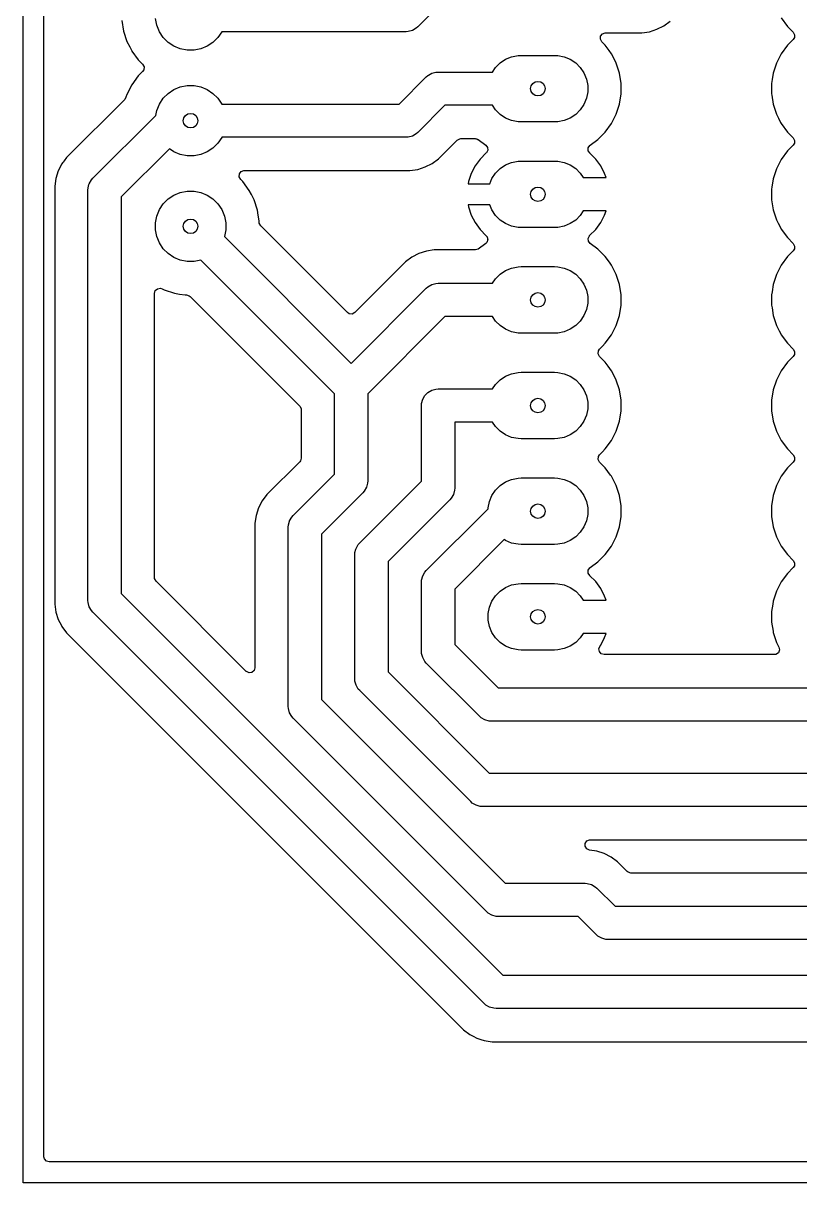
# Model space of a CAD drawing. Extents: x 162.5 to 226, y -124.5 to -51.5.
# Drawn here: x 162.5 to 181.18, y -124.5 to -96.62 of the extents above; entities that cross this region are included whole.
import ezdxf

# ---------------------------------------------------------------- set-up
doc = ezdxf.new("R2010")
doc.units = 0
doc.layers.add('BLACK', color=7, linetype='CONTINUOUS')

msp = doc.modelspace()

# ---------------------------------------------------------------- linework, layer by layer
at = {"layer": 'BLACK', "linetype": 'CONTINUOUS'}
for p, q in [((162.5, -124.5), (162.5, -51.5)), ((163.0005, -123.8755), (163.0005, -52.1245)), ((172.643986, -96.05), (171.991243, -96.702743)), ((164.8745, -96.549902), (164.91514, -96.806493)), ((165.711601, -96.666742), (165.679093, -96.503315)), ((165.775367, -96.820687), (165.711601, -96.666742)), ((171.951905, -96.737341), (171.861473, -96.789552)), ((171.952717, -96.736528), (171.951905, -96.737341)), ((171.991243, -96.702743), (171.952717, -96.736528)), ((177.742532, -96.762547), (177.910899, -96.67676)), ((177.910899, -96.67676), (178.063774, -96.56569)), ((180.731132, -96.488848), (180.879201, -96.692649)), ((180.879201, -96.692649), (180.879205, -96.692654)), ((180.879205, -96.692654), (181.01887, -96.832319)), ((164.91514, -96.806493), (164.995422, -97.053576)), ((165.867941, -96.959234), (165.775367, -96.820687)), ((165.985766, -97.077059), (165.867941, -96.959234)), ((167.182059, -96.959234), (167.064234, -97.077059)), ((167.274633, -96.820687), (167.182059, -96.959234)), ((167.274918, -96.82), (167.274633, -96.820687)), ((171.7084, -96.82), (167.274918, -96.82)), ((171.76061, -96.816578), (171.7084, -96.82)), ((171.861473, -96.789552), (171.76061, -96.816578)), ((176.382145, -97.000858), (176.387129, -96.931166)), ((176.41563, -97.062181), (176.382145, -97.000858)), ((176.387129, -96.931166), (176.429001, -96.875233)), ((176.429001, -96.875233), (176.494465, -96.850816)), ((176.494465, -96.850816), (176.503311, -96.8505)), ((176.503311, -96.8505), (177.376186, -96.8505)), ((177.376186, -96.8505), (177.562818, -96.82094)), ((177.562818, -96.82094), (177.742532, -96.762547)), ((181.01887, -97.007681), (180.879205, -97.147345)), ((181.01887, -96.832319), (181.052355, -96.893642)), ((181.047371, -96.963334), (181.01887, -97.007681)), ((181.052355, -96.893642), (181.047371, -96.963334)), ((164.995422, -97.053576), (165.063824, -97.18782)), ((165.063824, -97.18782), (165.113007, -97.284347)), ((165.113007, -97.284347), (165.113368, -97.285054)), ((165.113368, -97.285054), (165.266066, -97.495225)), ((166.124313, -97.169633), (165.985766, -97.077059)), ((166.278258, -97.233399), (166.124313, -97.169633)), ((166.441685, -97.265907), (166.278258, -97.233399)), ((166.608315, -97.265907), (166.441685, -97.265907)), ((166.771742, -97.233399), (166.608315, -97.265907)), ((166.925687, -97.169633), (166.771742, -97.233399)), ((167.064234, -97.077059), (166.925687, -97.169633)), ((176.500794, -97.147345), (176.41563, -97.062181)), ((176.500798, -97.14735), (176.500794, -97.147345)), ((176.590769, -97.271185), (176.500798, -97.14735)), ((176.64887, -97.351155), (176.590769, -97.271185)), ((180.879201, -97.14735), (180.731132, -97.351151)), ((180.879205, -97.147345), (180.879201, -97.14735)), ((165.266066, -97.495225), (165.266071, -97.495231)), ((165.266071, -97.495231), (165.373159, -97.602319)), ((173.861592, -97.682485), (173.972485, -97.571592)), ((173.972485, -97.571592), (174.102883, -97.484463)), ((174.102883, -97.484463), (174.247772, -97.424448)), ((174.247772, -97.424448), (174.401586, -97.393852)), ((174.401586, -97.393852), (174.48, -97.39)), ((174.48, -97.39), (175.28, -97.39)), ((175.28, -97.39), (175.358414, -97.393852)), ((175.358414, -97.393852), (175.512228, -97.424448)), ((175.512228, -97.424448), (175.657117, -97.484463)), ((175.657117, -97.484463), (175.787515, -97.571592)), ((175.787515, -97.571592), (175.898408, -97.682485)), ((176.693583, -97.43891), (176.64887, -97.351155)), ((176.763239, -97.575616), (176.693583, -97.43891)), ((176.763239, -97.575618), (176.763239, -97.575616)), ((176.763241, -97.575621), (176.763239, -97.575618)), ((176.84109, -97.815215), (176.763241, -97.575621)), ((180.61676, -97.575616), (180.53891, -97.815214)), ((180.731132, -97.351151), (180.61676, -97.575616)), ((165.373159, -97.777681), (165.266071, -97.884768)), ((165.373159, -97.602319), (165.406644, -97.663642)), ((165.40166, -97.733334), (165.373159, -97.777681)), ((165.406644, -97.663642), (165.40166, -97.733334)), ((172.195457, -97.907158), (172.234795, -97.872659)), ((172.234795, -97.872659), (172.250572, -97.86355)), ((172.250572, -97.86355), (172.325227, -97.820448)), ((172.325227, -97.820448), (172.42609, -97.793422)), ((172.42609, -97.793422), (172.4783, -97.79)), ((172.4783, -97.79), (173.789753, -97.79)), ((173.789753, -97.79), (173.861592, -97.682485)), ((175.898408, -97.682485), (175.985537, -97.812883)), ((175.985537, -97.812883), (176.045552, -97.957772)), ((176.8805, -98.064038), (176.84109, -97.815215)), ((180.53891, -97.815214), (180.513814, -97.973666)), ((165.113366, -98.094949), (164.995421, -98.326428)), ((165.113368, -98.094945), (165.113366, -98.094949)), ((165.266066, -97.884774), (165.113368, -98.094945)), ((165.266071, -97.884768), (165.266066, -97.884774)), ((166.124313, -98.210367), (166.278258, -98.146601)), ((166.278258, -98.146601), (166.441685, -98.114093)), ((166.441685, -98.114093), (166.608315, -98.114093)), ((166.608315, -98.114093), (166.771742, -98.146601)), ((166.771742, -98.146601), (166.925687, -98.210367)), ((171.542614, -98.56), (172.195457, -97.907158)), ((176.045552, -97.957772), (176.076148, -98.111586)), ((176.076148, -98.111586), (176.076148, -98.268414)), ((176.8805, -98.315962), (176.8805, -98.064038)), ((180.513814, -97.973666), (180.4995, -98.064038)), ((180.4995, -98.064038), (180.4995, -98.315962)), ((164.972329, -98.397493), (164.94208, -98.446854)), ((164.995419, -98.326433), (164.972329, -98.397493)), ((164.99542, -98.32643), (164.995419, -98.326433)), ((164.995421, -98.326428), (164.99542, -98.32643)), ((165.775367, -98.559313), (165.867941, -98.420766)), ((165.867941, -98.420766), (165.985766, -98.302941)), ((165.985766, -98.302941), (166.124313, -98.210367)), ((166.925687, -98.210367), (167.064234, -98.302941)), ((167.064234, -98.302941), (167.182059, -98.420766)), ((167.182059, -98.420766), (167.274633, -98.559313)), ((176.045552, -98.422228), (175.985537, -98.567117)), ((176.076148, -98.268414), (176.045552, -98.422228)), ((176.84109, -98.564785), (176.8805, -98.315962)), ((180.4995, -98.315962), (180.504205, -98.345669)), ((180.504205, -98.345669), (180.53891, -98.564785)), ((164.94208, -98.446854), (163.542112, -99.846823)), ((165.711601, -98.713258), (165.775367, -98.559313)), ((167.274633, -98.559313), (167.274918, -98.56)), ((167.274918, -98.56), (171.542614, -98.56)), ((172.643985, -98.59), (171.991143, -99.242843)), ((173.789753, -98.59), (172.643985, -98.59)), ((173.861592, -98.697515), (173.789753, -98.59)), ((173.972485, -98.808408), (173.861592, -98.697515)), ((175.898408, -98.697515), (175.787515, -98.808408)), ((175.985537, -98.567117), (175.898408, -98.697515)), ((176.763241, -98.804379), (176.84109, -98.564785)), ((180.53891, -98.564785), (180.61676, -98.804383)), ((164.174957, -100.346057), (165.687725, -98.833288)), ((165.687725, -98.833288), (165.711601, -98.713258)), ((174.102883, -98.895537), (173.972485, -98.808408)), ((174.247772, -98.955552), (174.102883, -98.895537)), ((174.401586, -98.986148), (174.247772, -98.955552)), ((174.48, -98.99), (174.401586, -98.986148)), ((175.358414, -98.986148), (175.28, -98.99)), ((175.512228, -98.955552), (175.358414, -98.986148)), ((175.657117, -98.895537), (175.512228, -98.955552)), ((175.787515, -98.808408), (175.657117, -98.895537)), ((176.64887, -99.028845), (176.763241, -98.804379)), ((180.61676, -98.804383), (180.666874, -98.902736)), ((180.666874, -98.902736), (180.716432, -98.999999)), ((171.991143, -99.242843), (171.951805, -99.277341)), ((175.28, -98.99), (174.48, -98.99)), ((176.322656, -99.410793), (176.500793, -99.232656)), ((176.500793, -99.232656), (176.64887, -99.028845)), ((180.716432, -98.999999), (180.731132, -99.028848)), ((180.731132, -99.028848), (180.879201, -99.232649)), ((180.879201, -99.232649), (180.879205, -99.232654)), ((180.879205, -99.232654), (181.01887, -99.372319)), ((167.182059, -99.499234), (167.064234, -99.617059)), ((167.274633, -99.360687), (167.182059, -99.499234)), ((167.274918, -99.36), (167.274633, -99.360687)), ((171.7083, -99.36), (167.274918, -99.36)), ((171.76051, -99.356578), (171.7083, -99.36)), ((171.861374, -99.329552), (171.76051, -99.356578)), ((171.951805, -99.277341), (171.861374, -99.329552)), ((172.490374, -99.87569), (172.939245, -99.426819)), ((172.939245, -99.426819), (173.000568, -99.393334)), ((173.000568, -99.393334), (173.026926, -99.3905)), ((173.026926, -99.3905), (173.369122, -99.3905)), ((173.369122, -99.3905), (173.389542, -99.396496)), ((173.389542, -99.396496), (173.410792, -99.397711)), ((173.410792, -99.397711), (173.432262, -99.40904)), ((173.432262, -99.40904), (173.436161, -99.410185)), ((173.436161, -99.410185), (173.442007, -99.414182)), ((173.442007, -99.414182), (173.623144, -99.545785)), ((173.623144, -99.545785), (173.66581, -99.601115)), ((176.127858, -99.552983), (176.136855, -99.545785)), ((176.136855, -99.545785), (176.32265, -99.410798)), ((176.32265, -99.410798), (176.322652, -99.410795)), ((176.322652, -99.410795), (176.322656, -99.410793)), ((181.01887, -99.372319), (181.052355, -99.433642)), ((181.047371, -99.503334), (181.01887, -99.547681)), ((181.052355, -99.433642), (181.047371, -99.503334)), ((166.015475, -99.63691), (164.8578, -100.794586)), ((166.124313, -99.709633), (166.015475, -99.63691)), ((166.278258, -99.773399), (166.124313, -99.709633)), ((166.441685, -99.805907), (166.278258, -99.773399)), ((166.608315, -99.805907), (166.441685, -99.805907)), ((166.771742, -99.773399), (166.608315, -99.805907)), ((166.925687, -99.709633), (166.771742, -99.773399)), ((167.064234, -99.617059), (166.925687, -99.709633)), ((173.636205, -99.735316), (173.488417, -99.883104)), ((173.639184, -99.732523), (173.636205, -99.735316)), ((173.671789, -99.670728), (173.639184, -99.732523)), ((173.66581, -99.601115), (173.671789, -99.670728)), ((176.090512, -99.612034), (176.127858, -99.552983)), ((176.09102, -99.681902), (176.090512, -99.612034)), ((176.124793, -99.733624), (176.09102, -99.681902)), ((176.123448, -99.73497), (176.124793, -99.733624)), ((176.271582, -99.883104), (176.123448, -99.73497)), ((180.879201, -99.68735), (180.731132, -99.891151)), ((180.879205, -99.687345), (180.879201, -99.68735)), ((181.01887, -99.547681), (180.879205, -99.687345)), ((163.43104, -99.9997), (163.345254, -100.168063)), ((163.447658, -99.976827), (163.43104, -99.9997)), ((163.464277, -99.953954), (163.447658, -99.976827)), ((163.485583, -99.924629), (163.464277, -99.953954)), ((163.542107, -99.846829), (163.485583, -99.924629)), ((163.542112, -99.846823), (163.542107, -99.846829)), ((171.989418, -100.13094), (172.169132, -100.072547)), ((172.169132, -100.072547), (172.337499, -99.98676)), ((172.337499, -99.98676), (172.490374, -99.87569)), ((173.36814, -100.04865), (173.275244, -100.23097)), ((173.488417, -99.883105), (173.36814, -100.04865)), ((173.488417, -99.883104), (173.488417, -99.883105)), ((173.972485, -100.111592), (174.102883, -100.024463)), ((174.102883, -100.024463), (174.247772, -99.964448)), ((174.247772, -99.964448), (174.401586, -99.933852)), ((174.401586, -99.933852), (174.48, -99.93)), ((174.48, -99.93), (175.28, -99.93)), ((175.28, -99.93), (175.358414, -99.933852)), ((175.358414, -99.933852), (175.512228, -99.964448)), ((175.512228, -99.964448), (175.657117, -100.024463)), ((175.657117, -100.024463), (175.787515, -100.111592)), ((176.271582, -99.883105), (176.271582, -99.883104)), ((176.391859, -100.04865), (176.271582, -99.883105)), ((176.484755, -100.23097), (176.391859, -100.04865)), ((180.731132, -99.891151), (180.61676, -100.115616)), ((163.286859, -100.347781), (163.2573, -100.534413)), ((163.345254, -100.168063), (163.286859, -100.347781)), ((164.140459, -100.385395), (164.174957, -100.346057)), ((167.697856, -100.310858), (167.70284, -100.241166)), ((167.731341, -100.372181), (167.697856, -100.310858)), ((167.70284, -100.241166), (167.744712, -100.185233)), ((167.783931, -100.424771), (167.731341, -100.372181)), ((167.744712, -100.185233), (167.810176, -100.160816)), ((167.810176, -100.160816), (167.819022, -100.1605)), ((167.819022, -100.1605), (171.802786, -100.1605)), ((171.802786, -100.1605), (171.989418, -100.13094)), ((173.275244, -100.23097), (173.212009, -100.425586)), ((173.721809, -100.48), (173.774463, -100.352883)), ((173.774463, -100.352883), (173.861592, -100.222485)), ((173.861592, -100.222485), (173.972485, -100.111592)), ((175.787515, -100.111592), (175.898408, -100.222485)), ((175.898408, -100.222485), (175.970247, -100.33)), ((175.970247, -100.33), (176.516932, -100.33)), ((176.516932, -100.33), (176.484755, -100.23097)), ((180.53891, -100.355214), (180.506302, -100.56109)), ((180.61676, -100.115616), (180.53891, -100.355214)), ((163.2573, -100.534413), (163.2573, -110.588686)), ((164.0578, -100.6289), (164.061222, -100.57669)), ((164.0578, -110.4942), (164.0578, -100.6289)), ((164.061222, -100.57669), (164.082368, -100.497772)), ((164.082368, -100.497772), (164.088248, -100.475826)), ((164.088248, -100.475826), (164.140459, -100.385395)), ((166.278258, -100.686601), (166.441685, -100.654093)), ((166.441685, -100.654093), (166.608315, -100.654093)), ((166.608315, -100.654093), (166.771742, -100.686601)), ((167.936634, -100.634949), (167.783931, -100.424771)), ((167.988994, -100.737711), (167.936634, -100.634949)), ((173.212009, -100.425586), (173.203391, -100.48)), ((173.203391, -100.48), (173.721809, -100.48)), ((180.506302, -100.56109), (180.4995, -100.604038)), ((180.4995, -100.604038), (180.4995, -100.855962)), ((164.8578, -100.794586), (164.8578, -110.328514)), ((165.867941, -100.960766), (165.985766, -100.842941)), ((165.985766, -100.842941), (166.124313, -100.750367)), ((166.124313, -100.750367), (166.278258, -100.686601)), ((166.771742, -100.686601), (166.925687, -100.750367)), ((166.925687, -100.750367), (167.064234, -100.842941)), ((167.064234, -100.842941), (167.182059, -100.960766)), ((168.054577, -100.866423), (167.988994, -100.737711)), ((168.054577, -100.866425), (168.054577, -100.866423)), ((168.054579, -100.866428), (168.054577, -100.866425)), ((168.13486, -101.113507), (168.054579, -100.866428)), ((180.4995, -100.855962), (180.501157, -100.866423)), ((180.501157, -100.866423), (180.53891, -101.104785)), ((165.711601, -101.253258), (165.775367, -101.099313)), ((165.775367, -101.099313), (165.867941, -100.960766)), ((167.182059, -100.960766), (167.274633, -101.099313)), ((167.274633, -101.099313), (167.338399, -101.253258)), ((168.153947, -101.234021), (168.13486, -101.113507)), ((173.721809, -100.98), (173.203391, -100.98)), ((173.203391, -100.98), (173.212009, -101.034413)), ((173.212009, -101.034413), (173.275244, -101.229029)), ((173.774463, -101.107117), (173.721809, -100.98)), ((173.861592, -101.237515), (173.774463, -101.107117)), ((175.970247, -101.13), (175.898408, -101.237515)), ((176.516932, -101.13), (175.970247, -101.13)), ((176.484755, -101.229029), (176.516932, -101.13)), ((180.53891, -101.104785), (180.61676, -101.344383)), ((165.679093, -101.416685), (165.711601, -101.253258)), ((165.679093, -101.583315), (165.679093, -101.416685)), ((167.338399, -101.253258), (167.370907, -101.416685)), ((167.370907, -101.416685), (167.370907, -101.583315)), ((168.1755, -101.370097), (168.153947, -101.234021)), ((168.1755, -101.401352), (168.1755, -101.370097)), ((168.178334, -101.427712), (168.1755, -101.401352)), ((168.21182, -101.489034), (168.178334, -101.427712)), ((170.299008, -103.576169), (168.21182, -101.489034)), ((173.275244, -101.229029), (173.36814, -101.411349)), ((173.36814, -101.411349), (173.488417, -101.576894)), ((173.972485, -101.348408), (173.861592, -101.237515)), ((174.102883, -101.435537), (173.972485, -101.348408)), ((174.247772, -101.495552), (174.102883, -101.435537)), ((174.401586, -101.526148), (174.247772, -101.495552)), ((175.512228, -101.495552), (175.358414, -101.526148)), ((175.657117, -101.435537), (175.512228, -101.495552)), ((175.787515, -101.348408), (175.657117, -101.435537)), ((175.898408, -101.237515), (175.787515, -101.348408)), ((176.271582, -101.576894), (176.391859, -101.411349)), ((176.391859, -101.411349), (176.484755, -101.229029)), ((180.61676, -101.344383), (180.659219, -101.427712)), ((180.659219, -101.427712), (180.719513, -101.546046)), ((165.711601, -101.746742), (165.679093, -101.583315)), ((165.775367, -101.900687), (165.711601, -101.746742)), ((167.338399, -101.746742), (167.338118, -101.747419)), ((167.338118, -101.747419), (170.386695, -104.795918)), ((167.370907, -101.583315), (167.338399, -101.746742)), ((173.488417, -101.576894), (173.488417, -101.576895)), ((173.488417, -101.576895), (173.636552, -101.72503)), ((173.636552, -101.72503), (173.635204, -101.726377)), ((173.635204, -101.726377), (173.643588, -101.739215)), ((173.643588, -101.739215), (173.659929, -101.756029)), ((173.659929, -101.756029), (173.662339, -101.767926)), ((173.662339, -101.767926), (173.668977, -101.77809)), ((174.48, -101.53), (174.401586, -101.526148)), ((175.28, -101.53), (174.48, -101.53)), ((175.358414, -101.526148), (175.28, -101.53)), ((176.08821, -101.789271), (176.120816, -101.727476)), ((176.120816, -101.727476), (176.123784, -101.724693)), ((176.123784, -101.724693), (176.271582, -101.576895)), ((176.271582, -101.576895), (176.271582, -101.576894)), ((180.719513, -101.546046), (180.731132, -101.568848)), ((180.731132, -101.568848), (180.879201, -101.772649)), ((180.879201, -101.772649), (180.879205, -101.772654)), ((180.879205, -101.772654), (181.01887, -101.912319)), ((165.867941, -102.039234), (165.775367, -101.900687)), ((165.985766, -102.157059), (165.867941, -102.039234)), ((173.442007, -102.045818), (173.376201, -102.069298)), ((173.623144, -101.914214), (173.442007, -102.045818)), ((173.632147, -101.907011), (173.623144, -101.914214)), ((173.634683, -101.902999), (173.632147, -101.907011)), ((173.648455, -101.889616), (173.634683, -101.902999)), ((173.65696, -101.86777), (173.648455, -101.889616)), ((173.669489, -101.847957), (173.65696, -101.86777)), ((173.668977, -101.77809), (173.669148, -101.801531)), ((173.669148, -101.801531), (173.673804, -101.824507)), ((173.673804, -101.824507), (173.6694, -101.835818)), ((173.6694, -101.835818), (173.669489, -101.847957)), ((176.094189, -101.858884), (176.08821, -101.789271)), ((176.136855, -101.914214), (176.094189, -101.858884)), ((176.322649, -102.049201), (176.136855, -101.914214)), ((176.322654, -102.049205), (176.322649, -102.049201)), ((176.500794, -102.227345), (176.322654, -102.049205)), ((181.01887, -101.912319), (181.052355, -101.973642)), ((181.047371, -102.043334), (181.01887, -102.087681)), ((181.052355, -101.973642), (181.047371, -102.043334)), ((166.124313, -102.249633), (165.985766, -102.157059)), ((166.278258, -102.313399), (166.124313, -102.249633)), ((166.441685, -102.345907), (166.278258, -102.313399)), ((166.771742, -102.313399), (166.608315, -102.345907)), ((166.772438, -102.31311), (166.771742, -102.313399)), ((169.9866, -105.527189), (166.772438, -102.31311)), ((171.8491, -102.24324), (171.696223, -102.354312)), ((172.017465, -102.157454), (171.8491, -102.24324)), ((172.197185, -102.099059), (172.017465, -102.157454)), ((172.383813, -102.0695), (172.197185, -102.099059)), ((173.369122, -102.0695), (172.383813, -102.0695)), ((173.376201, -102.069298), (173.369122, -102.0695)), ((176.500798, -102.22735), (176.500794, -102.227345)), ((176.600737, -102.364905), (176.500798, -102.22735)), ((180.879201, -102.22735), (180.731132, -102.431151)), ((180.879205, -102.227345), (180.879201, -102.22735)), ((181.01887, -102.087681), (180.879205, -102.227345)), ((166.608315, -102.345907), (166.441685, -102.345907)), ((171.696223, -102.354312), (170.474367, -103.576167)), ((173.972485, -102.651592), (174.102883, -102.564463)), ((174.102883, -102.564463), (174.247772, -102.504448)), ((174.247772, -102.504448), (174.401586, -102.473852)), ((174.401586, -102.473852), (174.48, -102.47)), ((174.48, -102.47), (175.28, -102.47)), ((175.28, -102.47), (175.358414, -102.473852)), ((175.358414, -102.473852), (175.512228, -102.504448)), ((175.512228, -102.504448), (175.657117, -102.564463)), ((175.657117, -102.564463), (175.787515, -102.651592)), ((176.64887, -102.431155), (176.600737, -102.364905)), ((176.683948, -102.5), (176.64887, -102.431155)), ((176.763239, -102.655616), (176.683948, -102.5)), ((180.731132, -102.431151), (180.61676, -102.655616)), ((172.325226, -102.900448), (172.42609, -102.873422)), ((172.42609, -102.873422), (172.4783, -102.87)), ((172.4783, -102.87), (173.789753, -102.87)), ((173.789753, -102.87), (173.861592, -102.762485)), ((173.861592, -102.762485), (173.972485, -102.651592)), ((175.787515, -102.651592), (175.898408, -102.762485)), ((175.898408, -102.762485), (175.985537, -102.892883)), ((175.985537, -102.892883), (176.045552, -103.037772)), ((176.763239, -102.655618), (176.763239, -102.655616)), ((176.763241, -102.655621), (176.763239, -102.655618)), ((176.84109, -102.895215), (176.763241, -102.655621)), ((180.61676, -102.655616), (180.53891, -102.895214)), ((165.6583, -103.113144), (165.677985, -103.046105)), ((165.6583, -109.945574), (165.6583, -103.113144)), ((165.677985, -103.046105), (165.730789, -103.00035)), ((165.730789, -103.00035), (165.799947, -102.990406)), ((165.799947, -102.990406), (165.838595, -103.002659)), ((165.838595, -103.002659), (165.891423, -103.029577)), ((165.891423, -103.029577), (165.891425, -103.029577)), ((165.891425, -103.029577), (165.891428, -103.029579)), ((165.891428, -103.029579), (166.138507, -103.10986)), ((166.138507, -103.10986), (166.258932, -103.128933)), ((166.258932, -103.128933), (166.395098, -103.1505)), ((166.395098, -103.1505), (166.395103, -103.1505)), ((166.395103, -103.1505), (166.426396, -103.1505)), ((166.426396, -103.1505), (166.493435, -103.170185)), ((166.493435, -103.170185), (166.514075, -103.186817)), ((170.386695, -104.795918), (172.195457, -102.987157)), ((172.195457, -102.987157), (172.234795, -102.952659)), ((172.234795, -102.952659), (172.325226, -102.900448)), ((176.045552, -103.037772), (176.076148, -103.191586)), ((176.8805, -103.144038), (176.84109, -102.895215)), ((176.8805, -103.395962), (176.8805, -103.144038)), ((180.510277, -103.075996), (180.4995, -103.144038)), ((180.4995, -103.144038), (180.4995, -103.395962)), ((180.53891, -102.895214), (180.510277, -103.075996)), ((166.514075, -103.186817), (169.149781, -105.822454)), ((176.076148, -103.348414), (176.045552, -103.502228)), ((176.076148, -103.191586), (176.076148, -103.348414)), ((176.84109, -103.644785), (176.8805, -103.395962)), ((180.4995, -103.395962), (180.509566, -103.459518)), ((170.343352, -103.604668), (170.299008, -103.576169)), ((170.413044, -103.609652), (170.343352, -103.604668)), ((170.474367, -103.576167), (170.413044, -103.609652)), ((172.643986, -103.67), (170.7866, -105.527386)), ((173.789753, -103.67), (172.643986, -103.67)), ((173.861592, -103.777515), (173.789753, -103.67)), ((175.985537, -103.647117), (175.898408, -103.777515)), ((176.045552, -103.502228), (175.985537, -103.647117)), ((176.763241, -103.884379), (176.84109, -103.644785)), ((180.509566, -103.459518), (180.53891, -103.644785)), ((180.53891, -103.644785), (180.61676, -103.884383)), ((173.972485, -103.888408), (173.861592, -103.777515)), ((174.102883, -103.975537), (173.972485, -103.888408)), ((174.247772, -104.035552), (174.102883, -103.975537)), ((175.657117, -103.975537), (175.512228, -104.035552)), ((175.787515, -103.888408), (175.657117, -103.975537)), ((175.898408, -103.777515), (175.787515, -103.888408)), ((176.64887, -104.108845), (176.763241, -103.884379)), ((180.61676, -103.884383), (180.683228, -104.014832)), ((174.401586, -104.066148), (174.247772, -104.035552)), ((174.48, -104.07), (174.401586, -104.066148)), ((175.28, -104.07), (174.48, -104.07)), ((175.358414, -104.066148), (175.28, -104.07)), ((175.512228, -104.035552), (175.358414, -104.066148)), ((176.500793, -104.312656), (176.64887, -104.108845)), ((180.683228, -104.014832), (180.727084, -104.100905)), ((180.727084, -104.100905), (180.731132, -104.108848)), ((180.731132, -104.108848), (180.879201, -104.312649)), ((176.327645, -104.566358), (176.332629, -104.496666)), ((176.332629, -104.496666), (176.36113, -104.452319)), ((176.36113, -104.452319), (176.430902, -104.382547)), ((176.430902, -104.382547), (176.500793, -104.312656)), ((180.879201, -104.312649), (180.879205, -104.312654)), ((180.879205, -104.312654), (181.01887, -104.452319)), ((181.01887, -104.452319), (181.052355, -104.513642)), ((181.052355, -104.513642), (181.047371, -104.583334)), ((176.36113, -104.627681), (176.327645, -104.566358)), ((176.500794, -104.767345), (176.36113, -104.627681)), ((176.500798, -104.76735), (176.500794, -104.767345)), ((176.570691, -104.86355), (176.500798, -104.76735)), ((180.879201, -104.76735), (180.731132, -104.971151)), ((180.879205, -104.767345), (180.879201, -104.76735)), ((181.01887, -104.627681), (180.879205, -104.767345)), ((181.047371, -104.583334), (181.01887, -104.627681)), ((173.972485, -105.191592), (174.102883, -105.104463)), ((174.102883, -105.104463), (174.247772, -105.044448)), ((174.247772, -105.044448), (174.401586, -105.013852)), ((174.401586, -105.013852), (174.48, -105.01)), ((174.48, -105.01), (175.28, -105.01)), ((175.28, -105.01), (175.358414, -105.013852)), ((175.358414, -105.013852), (175.512228, -105.044448)), ((175.512228, -105.044448), (175.657117, -105.104463)), ((175.657117, -105.104463), (175.787515, -105.191592)), ((176.64887, -104.971155), (176.570691, -104.86355)), ((176.721747, -105.114184), (176.64887, -104.971155)), ((176.763239, -105.195616), (176.721747, -105.114184)), ((180.731132, -104.971151), (180.61676, -105.195616)), ((173.789753, -105.41), (173.861592, -105.302485)), ((173.861592, -105.302485), (173.972485, -105.191592)), ((175.787515, -105.191592), (175.898408, -105.302485)), ((175.898408, -105.302485), (175.985537, -105.432883)), ((176.763239, -105.195618), (176.763239, -105.195616)), ((176.763241, -105.195621), (176.763239, -105.195618)), ((176.84109, -105.435215), (176.763241, -105.195621)), ((180.61676, -105.195616), (180.53891, -105.435214)), ((169.9866, -107.456514), (169.9866, -105.527189)), ((170.7866, -105.527386), (170.7866, -107.6222)), ((172.081722, -105.75779), (172.108748, -105.656927)), ((172.108748, -105.656927), (172.160959, -105.566495)), ((172.160959, -105.566495), (172.234795, -105.492659)), ((172.234795, -105.492659), (172.325227, -105.440448)), ((172.325227, -105.440448), (172.42609, -105.413422)), ((172.42609, -105.413422), (172.4783, -105.41)), ((172.4783, -105.41), (173.789753, -105.41)), ((175.985537, -105.432883), (176.045552, -105.577772)), ((176.045552, -105.577772), (176.076148, -105.731586)), ((176.8805, -105.684038), (176.84109, -105.435215)), ((180.53891, -105.435214), (180.4995, -105.684038)), ((169.149781, -105.822454), (169.183266, -105.883774)), ((169.183266, -105.883774), (169.1861, -105.910134)), ((169.1861, -105.910134), (169.1861, -107.073574)), ((172.0783, -105.81), (172.081722, -105.75779)), ((172.0783, -107.630014), (172.0783, -105.81)), ((176.076148, -105.888414), (176.045552, -106.042228)), ((176.076148, -105.731586), (176.076148, -105.888414)), ((176.84109, -106.184785), (176.8805, -105.935962)), ((176.8805, -105.935962), (176.8805, -105.684038)), ((180.4995, -105.684038), (180.4995, -105.935961)), ((180.4995, -105.935961), (180.53891, -106.184785)), ((173.789753, -106.21), (172.8783, -106.21)), ((172.8783, -106.21), (172.8783, -107.7957)), ((173.861592, -106.317515), (173.789753, -106.21)), ((175.985537, -106.187117), (175.898408, -106.317515)), ((176.045552, -106.042228), (175.985537, -106.187117)), ((176.763241, -106.424379), (176.84109, -106.184785)), ((180.53891, -106.184785), (180.61676, -106.424383)), ((173.972485, -106.428408), (173.861592, -106.317515)), ((174.102883, -106.515537), (173.972485, -106.428408)), ((174.247772, -106.575552), (174.102883, -106.515537)), ((175.657117, -106.515537), (175.512228, -106.575552)), ((175.787515, -106.428408), (175.657117, -106.515537)), ((175.898408, -106.317515), (175.787515, -106.428408)), ((176.64887, -106.648845), (176.763241, -106.424379)), ((180.61676, -106.424383), (180.731132, -106.648848)), ((174.401586, -106.606148), (174.247772, -106.575552)), ((174.48, -106.61), (174.401586, -106.606148)), ((175.28, -106.61), (174.48, -106.61)), ((175.358414, -106.606148), (175.28, -106.61)), ((175.512228, -106.575552), (175.358414, -106.606148)), ((176.500793, -106.852656), (176.64887, -106.648845)), ((180.731132, -106.648848), (180.879201, -106.852649)), ((169.1861, -107.073574), (169.166415, -107.140613)), ((176.327645, -107.106358), (176.332629, -107.036666)), ((176.332629, -107.036666), (176.36113, -106.992319)), ((176.36113, -106.992319), (176.430902, -106.922547)), ((176.430902, -106.922547), (176.500793, -106.852656)), ((180.879201, -106.852649), (180.879205, -106.852654)), ((180.879205, -106.852654), (181.01887, -106.992319)), ((181.01887, -106.992319), (181.052355, -107.053642)), ((181.052355, -107.053642), (181.047371, -107.123334)), ((169.149781, -107.161255), (168.359212, -107.951823)), ((169.166415, -107.140613), (169.149781, -107.161255)), ((176.36113, -107.167681), (176.327645, -107.106358)), ((176.500794, -107.307345), (176.36113, -107.167681)), ((176.500798, -107.30735), (176.500794, -107.307345)), ((176.628587, -107.483238), (176.500798, -107.30735)), ((180.879201, -107.30735), (180.731132, -107.511151)), ((180.879205, -107.307345), (180.879201, -107.30735)), ((181.01887, -107.167681), (180.879205, -107.307345)), ((181.047371, -107.123334), (181.01887, -107.167681)), ((168.992057, -108.451057), (169.9866, -107.456514)), ((170.593757, -109.114557), (172.0783, -107.630014)), ((170.7866, -107.6222), (170.783178, -107.67441)), ((174.102883, -107.644463), (174.247772, -107.584448)), ((174.247772, -107.584448), (174.401586, -107.553852)), ((174.401586, -107.553852), (174.48, -107.55)), ((174.48, -107.55), (175.28, -107.55)), ((175.28, -107.55), (175.358414, -107.553852)), ((175.358414, -107.553852), (175.512228, -107.584448)), ((175.512228, -107.584448), (175.657117, -107.644463)), ((176.64887, -107.511155), (176.628587, -107.483238)), ((176.711662, -107.634391), (176.64887, -107.511155)), ((180.731132, -107.511151), (180.61676, -107.735616)), ((170.669443, -107.905043), (169.6749, -108.899586)), ((170.703941, -107.865705), (170.669443, -107.905043)), ((170.756152, -107.775274), (170.703941, -107.865705)), ((170.783178, -107.67441), (170.756152, -107.775274)), ((172.874878, -107.84791), (172.847852, -107.948774)), ((172.8783, -107.7957), (172.874878, -107.84791)), ((173.774463, -107.972883), (173.861592, -107.842485)), ((173.861592, -107.842485), (173.972485, -107.731592)), ((173.972485, -107.731592), (174.102883, -107.644463)), ((175.657117, -107.644463), (175.787515, -107.731592)), ((175.787515, -107.731592), (175.898408, -107.842485)), ((175.898408, -107.842485), (175.985537, -107.972883)), ((176.763239, -107.735616), (176.711662, -107.634391)), ((176.763239, -107.735618), (176.763239, -107.735616)), ((176.763241, -107.735621), (176.763239, -107.735618)), ((176.84109, -107.975215), (176.763241, -107.735621)), ((180.61676, -107.735616), (180.53891, -107.975214)), ((168.24814, -108.1047), (168.162354, -108.273063)), ((168.359212, -107.951823), (168.24814, -108.1047)), ((172.761143, -108.078543), (171.2766, -109.563086)), ((172.795641, -108.039205), (172.761143, -108.078543)), ((172.847852, -107.948774), (172.795641, -108.039205)), ((173.683852, -108.271586), (173.714448, -108.117772)), ((173.714448, -108.117772), (173.774463, -107.972883)), ((175.985537, -107.972883), (176.045552, -108.117772)), ((176.045552, -108.117772), (176.076148, -108.271586)), ((176.8805, -108.224038), (176.84109, -107.975215)), ((180.53891, -107.975214), (180.4995, -108.224038)), ((168.103959, -108.452781), (168.0744, -108.639413)), ((168.162354, -108.273063), (168.103959, -108.452781)), ((168.957559, -108.490395), (168.992057, -108.451057)), ((172.195457, -109.778057), (173.683852, -108.289662)), ((173.683852, -108.289662), (173.683852, -108.271586)), ((176.076148, -108.428414), (176.045552, -108.582228)), ((176.076148, -108.271586), (176.076148, -108.428414)), ((176.8805, -108.475962), (176.8805, -108.224038)), ((180.4995, -108.224038), (180.4995, -108.475961)), ((168.0744, -108.639413), (168.0744, -112.113674)), ((168.8749, -108.7339), (168.878322, -108.68169)), ((168.8749, -113.0461), (168.8749, -108.7339)), ((168.878322, -108.68169), (168.901951, -108.593505)), ((168.901951, -108.593505), (168.905348, -108.580826)), ((168.905348, -108.580826), (168.957559, -108.490395)), ((175.985537, -108.727117), (175.898408, -108.857515)), ((176.045552, -108.582228), (175.985537, -108.727117)), ((176.763241, -108.964379), (176.84109, -108.724785)), ((176.84109, -108.724785), (176.8805, -108.475962)), ((180.4995, -108.475961), (180.53891, -108.724785)), ((180.53891, -108.724785), (180.61676, -108.964383)), ((169.6749, -108.899586), (169.6749, -112.880414)), ((175.787515, -108.968408), (175.657117, -109.055537)), ((175.898408, -108.857515), (175.787515, -108.968408)), ((176.64887, -109.188845), (176.763241, -108.964379)), ((180.61676, -108.964383), (180.731132, -109.188848)), ((170.480022, -109.34519), (170.501248, -109.265973)), ((170.501248, -109.265973), (170.507048, -109.244326)), ((170.507048, -109.244326), (170.559259, -109.153895)), ((170.559259, -109.153895), (170.593757, -109.114557)), ((174.070791, -109.034094), (172.8783, -110.226586)), ((174.102883, -109.055537), (174.070791, -109.034094)), ((174.247772, -109.115552), (174.102883, -109.055537)), ((174.401586, -109.146148), (174.247772, -109.115552)), ((174.48, -109.15), (174.401586, -109.146148)), ((175.28, -109.15), (174.48, -109.15)), ((175.358414, -109.146148), (175.28, -109.15)), ((175.512228, -109.115552), (175.358414, -109.146148)), ((175.657117, -109.055537), (175.512228, -109.115552)), ((176.500793, -109.392656), (176.64887, -109.188845)), ((180.731132, -109.188848), (180.879201, -109.392649)), ((170.4766, -109.3974), (170.480022, -109.34519)), ((170.4766, -112.3826), (170.4766, -109.3974)), ((171.2766, -109.563086), (171.2766, -112.216914)), ((176.136855, -109.705785), (176.32265, -109.570798)), ((176.32265, -109.570798), (176.322652, -109.570795)), ((176.322652, -109.570795), (176.322656, -109.570793)), ((176.322656, -109.570793), (176.500793, -109.392656)), ((180.879201, -109.392649), (180.879205, -109.392654)), ((180.879205, -109.392654), (181.01887, -109.532319)), ((181.01887, -109.532319), (181.052355, -109.593642)), ((172.108748, -109.907826), (172.160959, -109.817395)), ((172.160959, -109.817395), (172.195457, -109.778057)), ((176.090512, -109.772034), (176.127858, -109.712983)), ((176.09102, -109.841902), (176.090512, -109.772034)), ((176.124793, -109.893624), (176.09102, -109.841902)), ((176.127858, -109.712983), (176.136855, -109.705785)), ((180.879201, -109.84735), (180.731132, -110.051151)), ((180.879205, -109.847345), (180.879201, -109.84735)), ((181.01887, -109.707681), (180.879205, -109.847345)), ((181.047371, -109.663334), (181.01887, -109.707681)), ((181.052355, -109.593642), (181.047371, -109.663334)), ((165.661134, -109.971932), (165.6583, -109.945574)), ((165.694619, -110.033255), (165.661134, -109.971932)), ((167.862719, -112.201355), (165.694619, -110.033255)), ((172.0783, -110.0609), (172.081722, -110.00869)), ((172.0783, -111.7191), (172.0783, -110.0609)), ((172.081722, -110.00869), (172.108748, -109.907827)), ((172.108748, -109.907827), (172.108748, -109.907826)), ((174.102883, -110.184463), (174.247772, -110.124448)), ((174.247772, -110.124448), (174.401586, -110.093852)), ((174.401586, -110.093852), (174.48, -110.09)), ((174.48, -110.09), (175.28, -110.09)), ((175.28, -110.09), (175.358414, -110.093852)), ((175.358414, -110.093852), (175.512228, -110.124448)), ((175.512228, -110.124448), (175.657117, -110.184463)), ((176.123448, -109.89497), (176.124793, -109.893624)), ((176.271582, -110.043104), (176.123448, -109.89497)), ((176.271582, -110.043105), (176.271582, -110.043104)), ((176.391859, -110.20865), (176.271582, -110.043105)), ((180.731132, -110.051151), (180.61676, -110.275616)), ((164.8578, -110.328514), (174.037086, -119.5078)), ((172.8783, -110.226586), (172.8783, -111.553414)), ((173.774463, -110.512883), (173.861592, -110.382485)), ((173.861592, -110.382485), (173.972485, -110.271592)), ((173.972485, -110.271592), (174.102883, -110.184463)), ((175.657117, -110.184463), (175.787515, -110.271592)), ((175.787515, -110.271592), (175.898408, -110.382485)), ((175.898408, -110.382485), (175.970247, -110.49)), ((176.484755, -110.39097), (176.391859, -110.20865)), ((176.516932, -110.49), (176.484755, -110.39097)), ((180.61676, -110.275616), (180.53891, -110.515214)), ((163.2573, -110.588686), (163.286859, -110.775318)), ((164.061222, -110.54641), (164.0578, -110.4942)), ((164.088248, -110.647274), (164.061222, -110.54641)), ((164.140459, -110.737705), (164.088248, -110.647274)), ((173.683852, -110.811586), (173.714448, -110.657772)), ((173.714448, -110.657772), (173.774463, -110.512883)), ((175.970247, -110.49), (176.516932, -110.49)), ((180.527764, -110.585586), (180.4995, -110.764038)), ((180.53891, -110.515214), (180.527764, -110.585586)), ((163.286859, -110.775318), (163.345254, -110.955036)), ((163.345254, -110.955036), (163.418912, -111.099597)), ((164.174957, -110.777043), (164.140459, -110.737705)), ((173.588557, -120.190643), (164.174957, -110.777043)), ((173.683852, -110.968414), (173.683852, -110.811586)), ((173.714448, -111.122228), (173.683852, -110.968414)), ((180.4995, -110.764038), (180.4995, -111.015962)), ((163.418912, -111.099597), (163.43104, -111.123399)), ((163.43104, -111.123399), (163.54211, -111.276274)), ((173.774463, -111.267117), (173.714448, -111.122228)), ((180.4995, -111.015962), (180.534658, -111.237942)), ((180.534658, -111.237942), (180.53891, -111.264785)), ((163.54211, -111.276274), (173.089327, -120.82349)), ((173.861592, -111.397515), (173.774463, -111.267117)), ((173.972485, -111.508408), (173.861592, -111.397515)), ((174.102883, -111.595537), (173.972485, -111.508408)), ((175.787515, -111.508408), (175.657117, -111.595537)), ((175.898408, -111.397515), (175.787515, -111.508408)), ((175.970247, -111.29), (175.898408, -111.397515)), ((176.516932, -111.29), (175.970247, -111.29)), ((176.391859, -111.57135), (176.484755, -111.389029)), ((176.484755, -111.389029), (176.516932, -111.29)), ((180.53891, -111.264785), (180.61676, -111.504383)), ((180.61676, -111.504383), (180.675266, -111.619205)), ((172.081722, -111.77131), (172.0783, -111.7191)), ((172.108748, -111.872174), (172.081722, -111.77131)), ((172.8783, -111.553414), (173.924886, -112.6)), ((174.247772, -111.655552), (174.102883, -111.595537)), ((174.401586, -111.686148), (174.247772, -111.655552)), ((174.48, -111.69), (174.401586, -111.686148)), ((175.28, -111.69), (174.48, -111.69)), ((175.358414, -111.686148), (175.28, -111.69)), ((175.512228, -111.655552), (175.358414, -111.686148)), ((175.657117, -111.595537), (175.512228, -111.655552)), ((176.346724, -111.657853), (176.369145, -111.602613)), ((176.356668, -111.727011), (176.346724, -111.657853)), ((176.402423, -111.779815), (176.356668, -111.727011)), ((176.369145, -111.602613), (176.391859, -111.57135)), ((176.469462, -111.7995), (176.402423, -111.779815)), ((180.564781, -111.7995), (176.469462, -111.7995)), ((180.604779, -111.792872), (180.564781, -111.7995)), ((180.661886, -111.752615), (180.604779, -111.792872)), ((180.688162, -111.687874), (180.661886, -111.752615)), ((180.675266, -111.619205), (180.688162, -111.687874)), ((172.160959, -111.962605), (172.108748, -111.872174)), ((172.195457, -112.001943), (172.160959, -111.962605)), ((173.476357, -113.282843), (172.195457, -112.001943)), ((167.869197, -112.207387), (167.862719, -112.201355)), ((167.932753, -112.236412), (167.869197, -112.207387)), ((168.001911, -112.226468), (167.932753, -112.236412)), ((168.054715, -112.180713), (168.001911, -112.226468)), ((168.0744, -112.113674), (168.054715, -112.180713)), ((171.2766, -112.216914), (173.710685, -114.651)), ((170.480022, -112.43481), (170.4766, -112.3826)), ((170.507048, -112.535674), (170.480022, -112.43481)), ((170.559259, -112.626105), (170.507048, -112.535674)), ((170.593757, -112.665443), (170.559259, -112.626105)), ((173.924886, -112.6), (191.499753, -112.6)), ((169.6749, -112.880414), (174.091286, -117.2968)), ((173.262157, -115.333842), (170.593757, -112.665443)), ((168.878322, -113.09831), (168.8749, -113.0461)), ((168.905348, -113.199174), (168.878322, -113.09831)), ((168.957559, -113.289605), (168.905348, -113.199174)), ((168.992057, -113.328943), (168.957559, -113.289605)), ((173.642757, -117.979643), (168.992057, -113.328943)), ((173.515695, -113.317341), (173.476357, -113.282843)), ((173.606126, -113.369552), (173.515695, -113.317341)), ((173.70699, -113.396578), (173.606126, -113.369552)), ((173.7592, -113.4), (173.70699, -113.396578)), ((191.499753, -113.4), (173.7592, -113.4)), ((173.710685, -114.651), (193.962, -114.651)), ((173.301495, -115.368341), (173.262157, -115.333842)), ((173.391927, -115.420552), (173.301495, -115.368341)), ((173.49279, -115.447578), (173.391927, -115.420552)), ((173.545, -115.451), (173.49279, -115.447578)), ((194.196314, -115.451), (173.545, -115.451)), ((176.058091, -116.280637), (176.122055, -116.252523)), ((176.122055, -116.252523), (176.137947, -116.2515)), ((176.137947, -116.2515), (193.813374, -116.2515)), ((176.018483, -116.408732), (176.019481, -116.33887)), ((176.055414, -116.468044), (176.018483, -116.408732)), ((176.019481, -116.33887), (176.058091, -116.280637)), ((176.118549, -116.497973), (176.055414, -116.468044)), ((176.294618, -116.525859), (176.118549, -116.497973)), ((176.474336, -116.584254), (176.294618, -116.525859)), ((176.642699, -116.67004), (176.474336, -116.584254)), ((176.795574, -116.78111), (176.642699, -116.67004)), ((176.795576, -116.781112), (176.795574, -116.78111)), ((177.028745, -117.014281), (176.795576, -116.781112)), ((177.049387, -117.030915), (177.028745, -117.014281)), ((177.116426, -117.0506), (177.049387, -117.030915)), ((194.364474, -117.0506), (177.116426, -117.0506)), ((174.091286, -117.2968), (176.0135, -117.2968)), ((176.0135, -117.2968), (176.06571, -117.300222)), ((176.06571, -117.300222), (176.166574, -117.327248)), ((176.166574, -117.327248), (176.257005, -117.379459)), ((176.257005, -117.379459), (176.296343, -117.413957)), ((176.296343, -117.413957), (176.733485, -117.8511)), ((176.733485, -117.8511), (202.139114, -117.8511)), ((173.682095, -118.014141), (173.642757, -117.979643)), ((173.772526, -118.066352), (173.682095, -118.014141)), ((173.87339, -118.093378), (173.772526, -118.066352)), ((173.9256, -118.0968), (173.87339, -118.093378)), ((175.847814, -118.0968), (173.9256, -118.0968)), ((176.284958, -118.533943), (175.847814, -118.0968)), ((176.324295, -118.568441), (176.284958, -118.533943)), ((176.414727, -118.620652), (176.324295, -118.568441)), ((176.51559, -118.647678), (176.414727, -118.620652)), ((176.5678, -118.6511), (176.51559, -118.647678)), ((202.3048, -118.6511), (176.5678, -118.6511)), ((174.037086, -119.5078), (202.747614, -119.5078)), ((173.627895, -120.225141), (173.588557, -120.190643)), ((173.718326, -120.277352), (173.627895, -120.225141)), ((173.81919, -120.304378), (173.718326, -120.277352)), ((173.8714, -120.3078), (173.81919, -120.304378)), ((202.9133, -120.3078), (173.8714, -120.3078)), ((173.089327, -120.82349), (173.242201, -120.93456)), ((173.242201, -120.93456), (173.321747, -120.97509)), ((173.321747, -120.97509), (173.410563, -121.020345)), ((173.410563, -121.020345), (173.410565, -121.020345)), ((173.410565, -121.020345), (173.410568, -121.020347)), ((173.410568, -121.020347), (173.506897, -121.051646)), ((173.506897, -121.051646), (173.590281, -121.07874)), ((173.590281, -121.07874), (173.776914, -121.1083)), ((173.776914, -121.1083), (173.776919, -121.1083)), ((173.776919, -121.1083), (203.007786, -121.1083)), ((163.011706, -123.927011), (163.0005, -123.8755)), ((163.057461, -123.979815), (163.011706, -123.927011)), ((163.1245, -123.9995), (163.057461, -123.979815)), ((225.3755, -123.9995), (163.1245, -123.9995)), ((226, -124.5), (162.5, -124.5))]:
    msp.add_line(p, q, dxfattribs=at)
at = {"layer": 'BLACK'}
for centre in [(174.88, -98.19), (166.525, -98.96), (174.88, -100.73), (166.525, -101.5), (174.88, -103.27), (174.88, -105.81), (174.88, -108.35), (174.88, -110.89)]:
    msp.add_circle(centre, 0.175, dxfattribs=at)
at = {"layer": 'WHITE'}
for centre in [(174.88, -98.19), (166.525, -98.96), (174.88, -100.73), (166.525, -101.5), (174.88, -103.27), (174.88, -105.81), (174.88, -108.35), (174.88, -110.89)]:
    msp.add_circle(centre, 0.175, dxfattribs=at)

doc.saveas('drawing.dxf')
